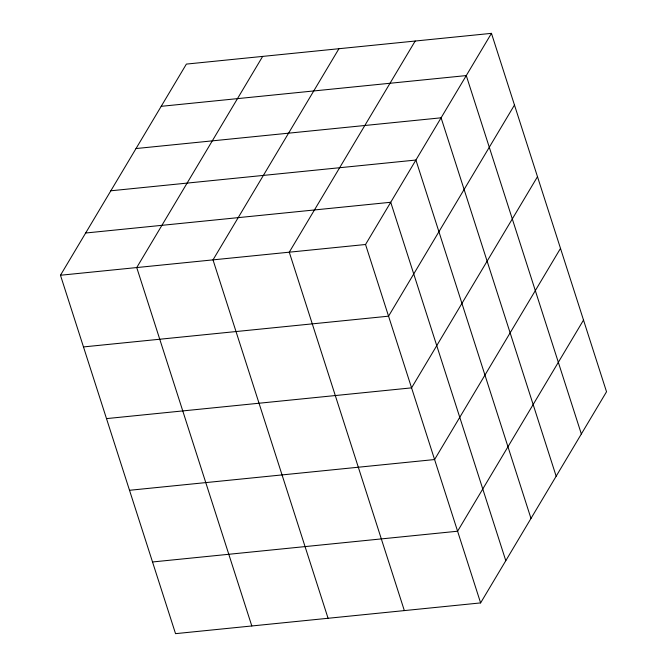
<?xml version="1.0" encoding="UTF-8"?>
<svg xmlns="http://www.w3.org/2000/svg" width="667" height="667" viewBox="0 0 667 667"><rect width="100%" height="100%" fill="white"/><g stroke="black" fill="none" stroke-linecap="round" stroke-linejoin="round"><path stroke-width="1" d="M60.472 275.246L186.385 64.09L491.462 33.35L606.528 391.754L480.615 602.91L175.538 633.65L60.472 275.246L365.541 244.497L491.462 33.35M262.656 56.412L136.735 267.559L251.809 625.963M338.928 48.724L213.006 259.872L328.072 618.276M415.191 41.037L289.27 252.184L404.344 610.588M514.474 105.027L388.553 316.183L83.483 346.923M537.485 176.713L411.572 387.861L106.495 418.609M560.505 248.391L434.584 459.546L129.515 490.287M583.517 320.077L457.595 531.224L152.526 561.973M161.206 106.32L466.275 75.579L581.349 433.984M136.018 148.549L441.095 117.809L556.161 476.213M110.839 190.787L415.908 160.038L530.982 518.451M85.651 233.016L390.72 202.268L505.794 560.68M365.541 244.497L480.615 602.91"/></g></svg>
